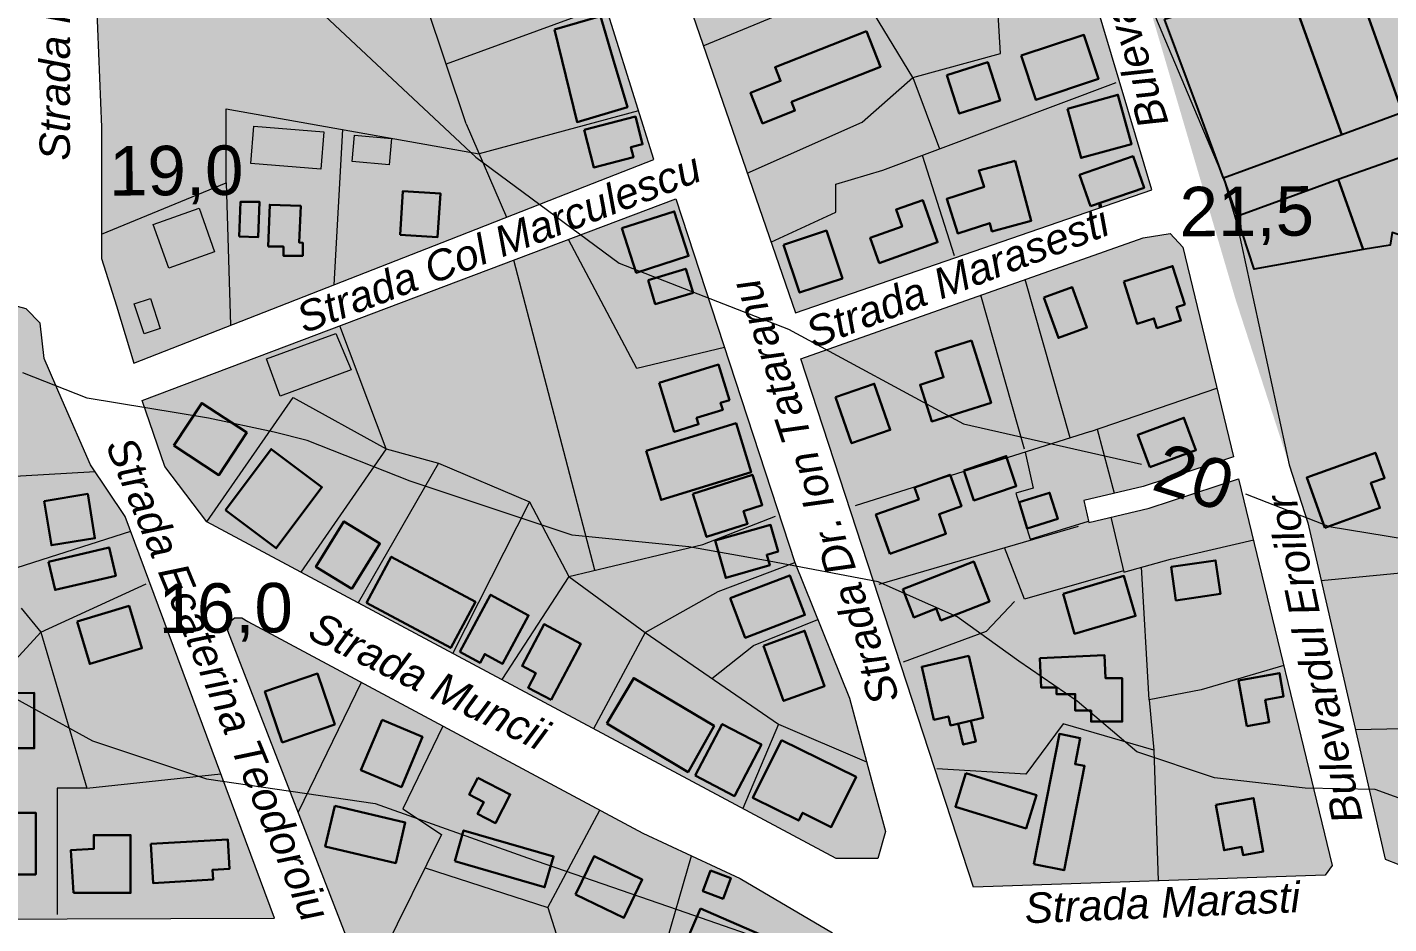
# Model space of a CAD drawing. Header units: metres. Extents: x 783184 to 1587399, y 282652 to 580595.
# Drawn here: x 788470.4 to 788773.3, y 290646.3 to 290845.7 of the extents above; entities that cross this region are included whole.
import ezdxf

# ---------------------------------------------------------------- set-up
doc = ezdxf.new("R2010")
doc.units = ezdxf.units.M
doc.header["$LTSCALE"] = 0.5
for name, color, linetype in [('cladiri', 18, 'CONTINUOUS'), ('curbe  de nivelI', 7, 'CONTINUOUS'), ('denumire strazi', 3, 'CONTINUOUS'), ('institutii publice servicii', 20, 'CONTINUOUS'), ('locuinte si functiuni complementare', 51, 'CONTINUOUS'), ('STATII SI ELEMENTE NOI', 1, 'CONTINUOUS'), ('strazi', 7, 'CONTINUOUS')]:
    doc.layers.add(name, color=color, linetype=linetype)
doc.layers.add('cote de nivel', color=1, linetype='CONTINUOUS', lineweight=211)
doc.layers.add('Limite proprietati', color=7, linetype='CONTINUOUS', lineweight=5)
doc.styles.add('arial', font='arial.ttf')
doc.styles.add('ARIAL_ITALIC', font='ariali.ttf')

msp = doc.modelspace()

# ---------------------------------------------------------------- hatches: boundary and pattern name
at = {"layer": 'cladiri', "lineweight": 30}
h = msp.add_hatch(color=0, dxfattribs=at)
h.paths.add_polyline_path([(788620.84388, 290890.90919), (788617.73287, 290900.87305), (788607.95918, 290897.82142), (788611.07018, 290887.85756)])
h.paths.add_polyline_path([(788642.20955, 290898.71121), (788638.36655, 290909.31495), (788641.54165, 290910.46567), (788640.66184, 290912.89328), (788633.16955, 290910.17792), (788634.04936, 290907.75032), (788626.36605, 290904.96574), (788630.20905, 290894.362)])
h.paths.add_polyline_path([(788672.6439, 290900.44906), (788677.26888, 290902.39045), (788675.64221, 290906.26568), (788683.74112, 290909.66528), (788681.32418, 290915.42319), (788677.65842, 290913.88445), (788676.10591, 290917.583), (788667.04778, 290913.78075)])
h.paths.add_polyline_path([(788619.36355, 290862.78775), (788628.27494, 290865.78985), (788625.24418, 290874.78628), (788616.3328, 290871.78418)])
h.paths.add_polyline_path([(788634.85111, 290852.54694), (788631.6687, 290861.32859), (788621.09936, 290857.49833), (788624.28177, 290848.71669)])
h.paths.add_polyline_path([(788656.74019, 290858.95202), (788661.23945, 290846.56709), (788680.00181, 290853.38317), (788675.50256, 290865.7681)])
h.paths.add_polyline_path([(788653.74954, 290879.22555), (788659.29299, 290864.20888), (788671.11555, 290868.57322), (788665.5721, 290883.58989)])
h.paths.add_polyline_path([(788688.23544, 290896.9546), (788676.70743, 290893.03423), (788683.10592, 290874.21917), (788694.63393, 290878.13953)])
h.paths.add_polyline_path([(788687.92915, 290856.92535), (788699.33582, 290860.8659), (788695.464, 290872.07362), (788684.05734, 290868.13307)])
h.paths.add_polyline_path([(788660.24528, 290836.92387), (788657.12242, 290844.82841), (788636.80103, 290836.8), (788637.99723, 290833.77221), (788631.32801, 290831.13738), (788634.02084, 290824.32133), (788641.21402, 290827.16316), (788640.44785, 290829.10246)])
h.paths.add_polyline_path([(788677.77401, 290826.492), (788686.85242, 290829.4157), (788684.11082, 290837.9287), (788675.0324, 290835.00501)])
h.paths.add_polyline_path([(788708.72701, 290834.18792), (788705.48611, 290843.98625), (788691.55419, 290839.37813), (788694.79509, 290829.5798)])
h.paths.add_polyline_path([(788713.05943, 290830.68288), (788701.83977, 290827.57654), (788704.87275, 290816.62184), (788716.09241, 290819.72818)])
h.paths.add_polyline_path([(788704.54288, 290812.87388), (788706.97533, 290805.8781), (788718.87387, 290810.01525), (788716.44142, 290817.01104)])
h.paths.add_polyline_path([(788683.27551, 290810.18207), (788674.97219, 290807.53099), (788677.42037, 290799.86316), (788684.54017, 290802.13637), (788685.0374, 290800.2913), (788693.78857, 290802.64968), (788690.19196, 290815.99556), (788682.1144, 290813.81872)])
h.paths.add_polyline_path([(788665.04696, 290801.35086), (788657.97562, 290798.84698), (788659.95252, 290793.26391), (788672.96232, 290797.87053), (788669.64641, 290807.23516), (788663.70796, 290805.13242)])
h.paths.add_polyline_path([(788642.23329, 290786.67075), (788651.76646, 290789.85156), (788648.22582, 290800.46319), (788638.69265, 290797.28239)])
h = msp.add_hatch(color=0, dxfattribs=at)
h.paths.add_polyline_path([(788507.7139, 290862.56915), (788499.82677, 290859.76776), (788502.28225, 290852.85452), (788510.16938, 290855.65591)])
h.paths.add_polyline_path([(788522.11433, 290806.8489), (788517.81673, 290806.8489), (788517.54812, 290799.15648), (788521.75732, 290799.0095)])
h.paths.add_polyline_path([(788531.2503, 290805.95724), (788524.35265, 290806.22278), (788523.99453, 290796.92032), (788527.39681, 290796.92032), (788527.39681, 290794.86305), (788531.69625, 290794.86305), (788531.69625, 290797.77335), (788530.93637, 290797.8026)])
h.paths.add_polyline_path([(788562.31578, 290808.73717), (788553.99603, 290809.25764), (788553.38769, 290799.53326), (788561.70743, 290799.01278)])
h.paths.add_polyline_path([(788605.73201, 290825.84299), (788594.29244, 290822.88828), (788596.45562, 290814.51323), (788605.27771, 290816.79188), (788604.70543, 290819.00754), (788607.3229, 290819.6836)])
h.paths.add_polyline_path([(788600.71642, 290838.80658), (788597.97051, 290848.16663), (788587.72208, 290845.1601), (788592.74937, 290824.61708), (788603.91793, 290827.89354)])
h.paths.add_polyline_path([(788591.70759, 290860.27404), (788580.15777, 290856.6987), (788582.38855, 290849.49237), (788583.91607, 290849.96523), (788584.93253, 290846.68165), (788594.95483, 290849.78414)])
h.paths.add_polyline_path([(788591.04176, 290871.36904), (788581.29893, 290868.63072), (788583.99886, 290860.01428), (788593.65193, 290863.03903)])
at = {"layer": 'cladiri', "linetype": 'ByBlock', "lineweight": 5}
h = msp.add_hatch(color=256, dxfattribs=at)
h.paths.add_polyline_path([(788536.39677, 290822.43236), (788520.8021, 290823.67669), (788520.14137, 290815.39601), (788535.73604, 290814.15168)])
h.paths.add_polyline_path([(788551.45786, 290820.95101), (788543.21577, 290821.72132), (788542.66815, 290815.86202), (788550.91024, 290815.09171)])
h = msp.add_hatch(color=256, dxfattribs=at)
h.paths.add_polyline_path([(788508.63609, 290805.45017), (788498.4581, 290801.86045), (788501.88469, 290792.145), (788512.06268, 290795.73472)])
h.paths.add_polyline_path([(788497.81155, 290785.36635), (788494.22358, 290784.19079), (788496.41711, 290777.49584), (788500.00508, 290778.6714)])
at = {"layer": 'cladiri', "lineweight": 30}
h = msp.add_hatch(color=0, dxfattribs=at)
h.paths.add_polyline_path([(788605.89568, 290791.11391), (788617.53816, 290794.83039), (788614.37319, 290804.74515), (788602.73071, 290801.02867)])
h.paths.add_polyline_path([(788610.13206, 290784.11636), (788618.53672, 290786.66284), (788616.92535, 290791.98119), (788608.52069, 290789.43472)])
h.paths.add_polyline_path([(788614.33926, 290755.72708), (788619.75722, 290757.40471), (788619.32105, 290758.81334), (788625.16353, 290760.62241), (788624.68118, 290762.18018), (788626.63588, 290762.78544), (788624.18764, 290770.69215), (788610.9725, 290766.60018)])
h.paths.add_polyline_path([(788631.45337, 290746.74421), (788628.11664, 290757.61084), (788608.09014, 290751.46146), (788611.42686, 290740.59483)])
h.paths.add_polyline_path([(788618.49942, 290741.91325), (788621.56116, 290732.34387), (788630.68207, 290735.26212), (788629.77431, 290738.09929), (788633.91771, 290739.42498), (788631.76373, 290746.15718)])
h.paths.add_polyline_path([(788623.44547, 290731.51853), (788625.80719, 290723.24452), (788635.6078, 290726.04199), (788634.9388, 290728.38578), (788637.46336, 290729.10638), (788635.77065, 290735.0366)])
h.paths.add_polyline_path([(788626.78761, 290718.72731), (788630.15281, 290709.91392), (788643.43601, 290714.98581), (788640.07081, 290723.79921)])
h.paths.add_polyline_path([(788638.66999, 290695.86224), (788647.81692, 290699.17956), (788643.35735, 290711.47602), (788634.21042, 290708.15869)])
h.paths.add_polyline_path([(788638.22421, 290687.18293), (788631.86364, 290674.31108), (788642.06668, 290669.26929), (788642.91793, 290670.99197), (788649.3044, 290667.83612), (788654.81372, 290678.9853)])
h.paths.add_polyline_path([(788627.7263, 290674.70252), (788633.75057, 290686.173), (788625.05238, 290690.74128), (788619.0281, 290679.2708)])
h.paths.add_polyline_path([(788617.44971, 290680.03943), (788623.22362, 290690.31358), (788605.34466, 290700.95128), (788599.32035, 290690.82611)])
h.paths.add_polyline_path([(788583.54328, 290702.05083), (788581.8383, 290698.8204), (788586.96823, 290696.11291), (788593.5633, 290708.60869), (788585.40394, 290712.91507), (788580.51383, 290703.64973)])
h.paths.add_polyline_path([(788566.62775, 290706.78498), (788571.14385, 290704.34496), (788572.19791, 290706.29586), (788576.14988, 290704.16062), (788581.95746, 290714.90952), (788573.48939, 290719.48478)])
h.paths.add_polyline_path([(788564.63548, 290707.66771), (788570.11892, 290717.94024), (788551.40013, 290727.93227), (788545.91669, 290717.65974)])
h.paths.add_polyline_path([(788534.61604, 290725.7251), (788542.61338, 290720.77651), (788548.85296, 290730.86022), (788540.85562, 290735.8088)])
h.paths.add_polyline_path([(788535.9802, 290743.41322), (788524.69807, 290751.883), (788514.51285, 290738.31584), (788525.79497, 290729.84605)])
h.paths.add_polyline_path([(788513.05623, 290746.0871), (788519.25396, 290755.5568), (788509.22104, 290762.12315), (788503.02331, 290752.65345)])
h = msp.add_hatch(color=0, dxfattribs=at)
h.paths.add_polyline_path([(788725.23326, 290792.5821), (788714.36989, 290789.15488), (788717.33229, 290779.76484), (788721.07199, 290780.94466), (788721.75221, 290778.78855), (788727.07074, 290780.46647), (788726.12189, 290783.47408), (788727.92703, 290784.04357)])
h.paths.add_polyline_path([(788702.92155, 290787.86468), (788696.59359, 290785.56974), (788699.83881, 290776.62151), (788706.16678, 290778.91645)])
h.paths.add_polyline_path([(788680.49642, 290776.00188), (788672.51296, 290773.49037), (788674.28917, 290767.84425), (788669.0628, 290766.20009), (788671.63523, 290758.02298), (788684.84506, 290762.17865)])
h.paths.add_polyline_path([(788658.86242, 290766.41977), (788650.24209, 290763.43292), (788653.80008, 290753.16423), (788662.42041, 290756.15108)])
h.paths.add_polyline_path([(788673.2631, 290737.37805), (788678.24043, 290739.15146), (788675.74335, 290746.15987), (788667.82868, 290743.33989), (788668.76707, 290740.70619), (788659.22445, 290737.30617), (788662.32065, 290728.61626), (788674.8006, 290733.06285)])
h.paths.add_polyline_path([(788688.20613, 290750.32373), (788678.76098, 290747.14183), (788681.00941, 290740.4676), (788690.45456, 290743.64951)])
h.paths.add_polyline_path([(788697.8745, 290742.18223), (788691.06522, 290740.09752), (788692.85302, 290734.25804), (788699.6623, 290736.34275)])
h.paths.add_polyline_path([(788727.76485, 290758.85158), (788717.48591, 290755.05207), (788720.1572, 290747.82534), (788730.43614, 290751.62485)])
h.paths.add_polyline_path([(788680.99738, 290726.87602), (788665.22719, 290720.72174), (788667.67034, 290714.46122), (788672.6537, 290716.40596), (788673.68411, 290713.76554), (788684.47095, 290717.97508)])
h.paths.add_polyline_path([(788714.40733, 290723.66486), (788700.85481, 290719.72612), (788703.44091, 290710.82781), (788716.99343, 290714.76655)])
h.paths.add_polyline_path([(788734.77946, 290727.12479), (788724.88602, 290725.67393), (788725.97832, 290718.2255), (788735.87176, 290719.67635)])
h.paths.add_polyline_path([(788679.89201, 290705.91147), (788669.40714, 290703.47511), (788672.14405, 290691.69677), (788675.35233, 290692.44227), (788675.81875, 290690.43503), (788683.09535, 290692.12588)])
h.paths.add_polyline_path([(788680.3546, 290691.48902), (788677.55585, 290690.83867), (788678.67037, 290686.17407), (788681.43607, 290686.83489)])
h.paths.add_polyline_path([(788714.01301, 290700.92277), (788710.32707, 290700.92277), (788710.08004, 290706.06602), (788695.66382, 290705.3736), (788695.97547, 290698.88507), (788699.36597, 290698.88507), (788699.36597, 290697.39468), (788703.57022, 290697.39468), (788703.57022, 290693.73647), (788707.09635, 290693.73647), (788707.09635, 290691.29766), (788714.01301, 290691.29766)])
h.paths.add_polyline_path([(788694.93657, 290674.9323), (788679.20234, 290679.77718), (788676.91697, 290672.35519), (788692.6512, 290667.51031)])
h.paths.add_polyline_path([(788705.63343, 290681.40723), (788703.54045, 290681.8184), (788704.68075, 290687.62286), (788700.03597, 290688.53534), (788694.33991, 290659.54059), (788701.07766, 290658.21695)])
h.paths.add_polyline_path([(788743.22653, 290674.27307), (788734.83984, 290672.74672), (788736.67115, 290662.68446), (788740.58979, 290663.39765), (788740.91901, 290661.58871), (788745.38706, 290662.40188)])
h.paths.add_polyline_path([(788748.98887, 290702.05182), (788739.88802, 290700.40703), (788741.72812, 290690.22554), (788746.73019, 290691.12956), (788745.82668, 290696.1288), (788749.92545, 290696.86956)])
at = {"layer": 'cladiri', "linetype": 'ByBlock', "lineweight": 5}
msp.add_hatch(color=256, dxfattribs=at).paths.add_polyline_path([(788542.46725, 290769.54442), (788539.067, 290777.58171), (788523.63512, 290771.96213), (788526.66881, 290763.63135)])
at = {"layer": 'cladiri', "lineweight": 30}
h = msp.add_hatch(color=0, dxfattribs=at)
h.paths.add_polyline_path([(788450.95299, 290768.62552), (788450.0207, 290772.98041), (788443.00703, 290771.47894), (788443.93932, 290767.12404)])
h.paths.add_polyline_path([(788453.72793, 290749.32729), (788453.72793, 290759.53732), (788433.00026, 290758.52224), (788433.28808, 290748.7267)])
h.paths.add_polyline_path([(788449.78721, 290724.30798), (788456.23827, 290724.30798), (788456.87164, 290731.58467), (788459.22542, 290731.37979), (788460.0582, 290740.94753), (788450.8976, 290740.94753)])
h.paths.add_polyline_path([(788475.78741, 290730.48498), (788485.46676, 290732.07024), (788483.85353, 290741.92041), (788474.17418, 290740.33515)])
h.paths.add_polyline_path([(788490.10524, 290723.71651), (788488.62834, 290729.99939), (788475.14071, 290726.8289), (788476.61761, 290720.54602)])
h.paths.add_polyline_path([(788481.48785, 290713.51285), (788484.32035, 290704.10502), (788495.90383, 290707.59256), (788493.07134, 290717.00039)])
h.paths.add_polyline_path([(788445.70378, 290720.27049), (788433.09476, 290721.7821), (788431.53276, 290708.75277), (788444.14178, 290707.24115)])
h.paths.add_polyline_path([(788471.97034, 290697.65016), (788463.42324, 290697.52966), (788463.56335, 290687.591), (788466.50579, 290687.591), (788466.50579, 290685.3513), (788471.97034, 290685.3513)])
h.paths.add_polyline_path([(788511.76221, 290656.14746), (788511.63514, 290658.3462), (788515.40932, 290658.56433), (788515.03394, 290665.05935), (788497.91862, 290664.07017), (788498.42108, 290655.37641)])
h.paths.add_polyline_path([(788493.39228, 290666.04853), (788485.18695, 290666.04853), (788485.18695, 290662.96128), (788480.09609, 290662.65704), (788480.66191, 290653.18914), (788493.39228, 290653.18914)])
h.paths.add_polyline_path([(788472.29432, 290657.31031), (788472.29432, 290671.01756), (788459.70537, 290671.01756), (788459.28101, 290657.31031)])
h.paths.add_polyline_path([(788454.7205, 290672.14975), (788442.83883, 290672.14975), (788442.83883, 290665.22549), (788444.67764, 290665.22549), (788444.67764, 290653.4966), (788454.7205, 290653.4966)])
h.paths.add_polyline_path([(788439.16116, 290668.05172), (788432.79594, 290668.05172), (788432.79594, 290665.08417), (788430.53277, 290665.08417), (788430.53277, 290655.47496), (788439.16116, 290655.47496)])
h.paths.add_polyline_path([(788415.53922, 290667.62777), (788402.38449, 290669.0409), (788401.21282, 290658.13381), (788414.36755, 290656.72068)])
at = {"layer": 'cladiri', "linetype": 'ByBlock', "lineweight": 30}
msp.add_hatch(color=0, dxfattribs=at).paths.add_polyline_path([(788769.36193, 290744.34686), (788772.38148, 290745.43493), (788770.35171, 290751.06782), (788755.06003, 290745.55757), (788759.08424, 290734.38987), (788771.35636, 290738.81204)])
at = {"layer": 'cladiri', "lineweight": 30}
h = msp.add_hatch(color=0, dxfattribs=at)
h.paths.add_polyline_path([(788538.83316, 290690.63242), (788534.97656, 290701.95022), (788523.29169, 290697.96854), (788527.1483, 290686.65074)])
h.paths.add_polyline_path([(788558.34307, 290687.90433), (788549.34271, 290691.68233), (788544.64248, 290680.48494), (788553.64284, 290676.70694)])
h.paths.add_polyline_path([(788538.85759, 290672.53838), (788536.71309, 290663.53656), (788552.38055, 290659.8041), (788554.52505, 290668.80593)])
h.paths.add_polyline_path([(788585.51555, 290654.42919), (788587.50319, 290661.3098), (788567.49706, 290667.08911), (788565.50941, 290660.2085)])
h.paths.add_polyline_path([(788571.97333, 290673.38022), (788570.61371, 290670.74849), (788574.5692, 290668.70499), (788577.8571, 290675.06919), (788570.68872, 290678.77255), (788568.76043, 290675.04008)])
h.paths.add_polyline_path([(788603.14176, 290647.66914), (788607.23822, 290656.15604), (788596.51206, 290661.33334), (788592.41561, 290652.84644)])
h.paths.add_polyline_path([(788628.69454, 290635.76898), (788630.15371, 290639.11505), (788634.47195, 290637.23193), (788636.768, 290642.49706), (788620.20971, 290649.71789), (788616.45449, 290641.10669)])
h.paths.add_polyline_path([(788622.44075, 290658.13594), (788620.73235, 290653.54088), (788625.22853, 290651.86924), (788626.93693, 290656.46431)])
h.paths.add_polyline_path([(788560.82302, 290638.54303), (788550.83416, 290638.54303), (788550.83416, 290631.41922), (788567.49632, 290631.72466), (788567.49632, 290643.84622), (788560.82302, 290643.84622)])
h.paths.add_polyline_path([(788556.88365, 290623.49854), (788558.99887, 290613.78398), (788575.04689, 290617.27824), (788573.3056, 290625.2754), (788569.08757, 290624.35698), (788568.71363, 290626.07437)])
h.paths.add_polyline_path([(788572.31466, 290590.06588), (788572.94816, 290587.93527), (788583.46509, 290591.06229), (788580.75036, 290600.19261), (788566.4586, 290595.94323), (788568.53984, 290588.94351)])
h.paths.add_polyline_path([(788574.66549, 290570.78078), (788576.64717, 290571.2477), (788577.16935, 290569.0315), (788582.09969, 290570.19319), (788581.61795, 290572.23777), (788587.36061, 290573.59087), (788585.21009, 290582.71789), (788572.55541, 290579.73618)])
h.paths.add_polyline_path([(788606.83765, 290589.52292), (788596.33185, 290587.85317), (788597.64415, 290579.5964), (788599.65831, 290579.91653), (788599.97136, 290577.94685), (788608.463, 290579.29648)])
h.paths.add_polyline_path([(788680.26589, 290589.25703), (788677.53742, 290599.11937), (788666.78783, 290596.14544), (788669.5163, 290586.2831)])
h.paths.add_polyline_path([(788642.92636, 290571.19844), (788647.40475, 290546.22509), (788656.17537, 290547.7979), (788653.60856, 290562.1115), (788683.82197, 290567.52957), (788686.38878, 290553.21597), (788694.39658, 290554.65198), (788689.9182, 290579.62533)])
h.paths.add_polyline_path([(788615.09455, 290566.39864), (788618.17481, 290550.47695), (788627.40663, 290552.26297), (788624.32637, 290568.18466)])
h.paths.add_polyline_path([(788607.58781, 290559.5495), (788597.6627, 290557.06583), (788600.20728, 290546.89734), (788610.13239, 290549.38102)])
h.paths.add_polyline_path([(788593.37507, 290558.38197), (788580.11847, 290553.85474), (788584.00232, 290542.4821), (788587.96869, 290543.83665), (788588.38938, 290542.6048), (788597.6796, 290545.77748)])
h.paths.add_polyline_path([(788608.03451, 290534.24187), (788609.56382, 290528.57989), (788606.82404, 290527.83987), (788609.07933, 290519.4901), (788615.57989, 290520.68293), (788620.48846, 290523.06857), (788622.99606, 290527.33013), (788621.42246, 290536.55583), (788618.74996, 290536.09999), (788617.0392, 290546.12982), (788600.72147, 290543.34656), (788603.29091, 290532.96062)])
h.paths.add_polyline_path([(788683.15088, 290537.49073), (788683.39714, 290534.47109), (788690.79583, 290535.07448), (788690.64165, 290536.96495), (788695.22446, 290537.3387), (788694.65085, 290544.37211), (788672.12061, 290542.53468), (788672.60213, 290536.63043)])
h.paths.add_polyline_path([(788652.47553, 290517.90112), (788654.09833, 290504.63542), (788661.43893, 290505.53341), (788660.62105, 290512.21927), (788678.14895, 290514.36347), (788677.34403, 290520.94331)])
h.paths.add_polyline_path([(788639.25301, 290514.75305), (788641.83356, 290505.4356), (788652.08546, 290508.27496), (788649.50491, 290517.59241)])
h.paths.add_polyline_path([(788680.50555, 290517.90541), (788681.34686, 290509.53368), (788695.89605, 290510.99579), (788695.61673, 290513.77527), (788698.22175, 290514.03707), (788697.65976, 290519.62932)])
h.paths.add_polyline_path([(788660.83305, 290500.3636), (788662.16666, 290487.27297), (788676.80727, 290488.76449), (788677.0622, 290486.26212), (788683.67941, 290486.93625), (788683.42118, 290489.47102), (788698.61403, 290491.01879), (788698.22328, 290494.85441), (788700.60474, 290495.09702), (788699.66519, 290504.31962)])
h.paths.add_polyline_path([(788615.36458, 290474.93134), (788626.47508, 290476.93937), (788624.53764, 290487.65933), (788613.42713, 290485.6513)])
h.paths.add_polyline_path([(788619.4665, 290463.06362), (788632.88439, 290463.06362), (788632.88439, 290470.89423), (788619.4665, 290469.96518)])
h.paths.add_polyline_path([(788704.74864, 290457.82719), (788703.3244, 290466.18197), (788662.81528, 290459.27638), (788664.39006, 290450.03851)])
h.paths.add_polyline_path([(788686.14633, 290452.77125), (788687.61268, 290440.48843), (788706.10322, 290442.69588), (788704.63687, 290454.97869)])
h.paths.add_polyline_path([(788631.94634, 290433.79242), (788631.48824, 290424.85082), (788649.83871, 290423.91068), (788650.29681, 290432.85229)])
h.paths.add_polyline_path([(788628.66098, 290446.20052), (788628.19162, 290440.53145), (788637.40418, 290439.76872), (788637.20385, 290437.34911), (788640.9855, 290437.03602), (788640.78944, 290434.66793), (788646.90292, 290434.16177), (788647.76866, 290444.61854)])
h.paths.add_polyline_path([(788644.36591, 290414.95135), (788646.26591, 290408.68744), (788652.62184, 290410.61536), (788653.62324, 290407.31396), (788658.0811, 290408.66614), (788655.1797, 290418.23144)])
h.paths.add_polyline_path([(788672.08687, 290414.12505), (788669.21764, 290403.37582), (788675.29615, 290401.75332), (788676.33663, 290405.65133), (788681.17263, 290404.36049), (788683.30037, 290412.33181), (788679.57291, 290413.32676), (788680.53681, 290416.93789), (788673.34975, 290418.85629)])
h.paths.add_polyline_path([(788663.06773, 290388.15328), (788671.331, 290383.65521), (788675.37429, 290391.08302), (788667.11102, 290395.58109)])
h.paths.add_polyline_path([(788686.25996, 290377.14029), (788693.13477, 290389.25085), (788684.19781, 290394.3241), (788681.51459, 290389.59737), (788685.84193, 290387.14087), (788681.65034, 290379.75703)])
h.paths.add_polyline_path([(788694.94449, 290375.43534), (788707.22408, 290369.52057), (788712.36904, 290380.20197), (788700.08945, 290386.11674)])
h.paths.add_polyline_path([(788692.67243, 290411.55091), (788685.66229, 290395.40902), (788694.04322, 290391.76933), (788695.80399, 290395.82377), (788693.42818, 290396.85554), (788698.63935, 290408.95959)])
at = {"layer": 'institutii publice servicii', "linetype": 'ByBlock', "lineweight": 5}
h = msp.add_hatch(color=256, dxfattribs=at)
h.dxf.hatch_style = 1
h.paths.add_polyline_path([(788787.97617, 290669.79656), (788792.60562, 290668.11836), (788808.757, 290664.37089), (788820.04863, 290664.7129), (788814.90087, 290690.48131), (788765.91657, 290689.4131), (788768.943, 290676.22303), (788770.31843, 290676.19758), (788776.68709, 290673.8889), (788776.68709, 290675.69878), (788779.86214, 290675.69878), (788779.86214, 290685.74354), (788787.97617, 290685.74354)])
h.paths.add_polyline_path([(788798.75629, 290686.34255), (788807.3383, 290686.34255), (788807.3383, 290669.97433), (788798.75629, 290669.97433)], flags=16)
h.paths.add_polyline_path([(788821.37753, 290658.06075), (788820.04863, 290664.7129), (788808.757, 290664.37089), (788792.60562, 290668.11836), (788787.97617, 290669.79656), (788787.97617, 290669.70717), (788783.0372, 290669.70717), (788783.0372, 290667.94493), (788776.68709, 290667.94493), (788776.68709, 290673.8889), (788770.31843, 290676.19758), (788768.943, 290676.22303), (788772.5061, 290660.69403), (788775.57874, 290659.461)])
h.paths.add_polyline_path([(788805.28376, 290647.32436), (788870.46397, 290649.98887), (788870.03631, 290660.45046), (788804.8561, 290657.78595)], flags=9)
h = msp.add_hatch(color=256, dxfattribs=at)
h.dxf.hatch_style = 1
h.paths.add_polyline_path([(788821.37753, 290658.06075), (788820.04863, 290664.7129), (788808.757, 290664.37089), (788792.60562, 290668.11836), (788787.97617, 290669.79656), (788787.97617, 290669.70717), (788783.0372, 290669.70717), (788783.0372, 290667.94493), (788776.68709, 290667.94493), (788776.68709, 290673.8889), (788770.31843, 290676.19758), (788768.943, 290676.22303), (788772.5061, 290660.69403), (788775.57874, 290659.461)])
h.paths.add_polyline_path([(788805.28376, 290647.32436), (788870.46397, 290649.98887), (788870.03631, 290660.45046), (788804.8561, 290657.78595)], flags=9)
at = {"layer": 'locuinte si functiuni complementare', "linetype": 'ByBlock', "lineweight": 5}
h = msp.add_hatch(color=256, dxfattribs=at)
h.paths.add_polyline_path([(788655.34781, 290991.431), (788649.41155, 291006.28531), (788624.94765, 291031.61861), (788614.44569, 291038.99119), (788603.9438, 291038.99119), (788573.85716, 291026.23094), (788564.77442, 291019.9926), (788564.77442, 291011.48575), (788598.58395, 290910.80052), (788676.94173, 290933.16677)])
h.paths.add_polyline_path([(788680.5361, 290925.20514), (788600.07991, 290901.76441), (788641.29846, 290782.15477), (788720.59518, 290809.5431), (788704.3475, 290863.95117)])
h = msp.add_hatch(color=256, dxfattribs=at)
h.paths.add_polyline_path([(788766.80359, 290939.88396), (788757.15651, 290944.94253), (788735.02787, 290960.57269), (788675.3798, 291010.87826), (788682.45714, 290978.60872), (788702.12475, 290911.45132), (788714.76234, 290917.00677), (788736.57307, 290926.5947)])
h.paths.add_polyline_path([(788822.04738, 290908.11693), (788799.02255, 290921.60381), (788752.53477, 290902.5908), (788709.84845, 290885.13256), (788719.22044, 290853.26127), (788779.36452, 290885.34667)])
h.paths.add_polyline_path([(788853.24026, 290888.33883), (788827.44401, 290894.68135), (788809.98791, 290901.6835), (788788.22474, 290890.07338), (788849.99606, 290743.31146), (788840.77918, 290739.43212), (788779.36452, 290885.34667), (788719.22044, 290853.26127), (788739.22222, 290785.24129), (788751.15453, 290748.41742), (788755.34633, 290735.48125), (788758.28399, 290722.67806), (788874.57646, 290733.85417), (788838.56439, 290842.02299), (788838.64098, 290850.63823), (788843.84817, 290857.41346), (788852.49202, 290859.2766), (788852.54298, 290861.25627), (788852.49202, 290861.26167)])
h.paths.add_polyline_path([(788788.22474, 290890.07338), (788779.36452, 290885.34667), (788840.77918, 290739.43212), (788849.99606, 290743.31146)], flags=17)
h.paths.add_polyline_path([(788882.16653, 290710.84627), (788878.85238, 290721.01068), (788874.57646, 290733.85417), (788758.28399, 290722.67806), (788772.5061, 290660.69403), (788775.57874, 290659.461), (788821.37753, 290658.06075), (788903.61954, 290655.5463), (788882.32715, 290699.77755), (788893.63382, 290702.10838), (788886.42138, 290704.81169)])
for points in [[(788585.15123, 290895.082), (788485.62591, 290856.48926), (788486.89645, 290823.48741), (788486.89645, 290813.33302), (788486.89645, 290794.29348), (788490.28448, 290783.71598), (788494.09609, 290771.02296), (788564.39884, 290798.5245), (788594.49661, 290810.29836), (788609.79248, 290816.28191)], [(788641.16284, 290726.64231), (788614.73292, 290807.53178), (788496.00809, 290762.68632), (788501.04237, 290748.01722), (788510.35981, 290735.71548), (788531.248, 290724.5467), (788650.39235, 290660.84103), (788659.62186, 290660.84103), (788661.36983, 290666.80555), (788658.78282, 290676.34833), (788653.32903, 290696.46591)], [(788680.90292, 290654.48576), (788759.15868, 290657.13595), (788760.75037, 290659.25608), (788739.90796, 290745.29459), (788720.03527, 290738.76141), (788706.61463, 290735.58168), (788705.4619, 290740.44699), (788718.67568, 290743.57771), (788738.76833, 290750.1832), (788727.4822, 290796.78769), (788724.71334, 290799.81732), (788718.67179, 290798.85754), (788642.50209, 290771.93129)], [(788697.04103, 290550.17249), (788690.79245, 290580.03003), (788688.77592, 290587.08102), (788685.17106, 290599.68582), (788677.70386, 290615.89194), (788670.23666, 290625.6671), (788659.36885, 290636.59277), (788649.58425, 290644.30996), (788628.98508, 290656.40025), (788607.35598, 290666.43263), (788519.46758, 290713.51806), (788518.18137, 290714.37778), (788516.53233, 290714.37778), (788515.43301, 290713.41679), (788515.02524, 290711.46209), (788545.25035, 290633.65014), (788599.0042, 290499.87935), (788638.73939, 290400.99512), (788700.64183, 290366.2697), (788706.47359, 290365.50979), (788710.0233, 290366.77633), (788713.31953, 290370.57595), (788715.09436, 290375.51542), (788716.4889, 290382.35474), (788715.34457, 290393.77979), (788711.73977, 290415.13071), (788707.34441, 290443.88719), (788703.75003, 290479.07805), (788699.88769, 290516.8924)]]:
    msp.add_hatch(color=256, dxfattribs=at).paths.add_polyline_path(points)
at = {"layer": 'locuinte si functiuni complementare', "lineweight": 30}
h = msp.add_hatch(color=51, dxfattribs=at)
h.paths.add_polyline_path([(788535.96029, 290623.84759), (788535.08507, 290623.75215), (788533.33748, 290623.05377), (788482.1035, 290498.02636), (788480.71988, 290487.07517), (788617.03243, 290412.69695), (788619.60999, 290413.98448)])
h.paths.add_polyline_path([(788528.96417, 290629.16601), (788529.17694, 290634.26636), (788526.19882, 290635.96646), (788383.01421, 290636.03367), (788353.3326, 290557.5026), (788354.3019, 290554.25657), (788356.55586, 290552.07076), (788466.90709, 290494.30569), (788471.81998, 290496.57098)])
h.paths.add_polyline_path([(788492.21735, 290736.85724), (788484.5093, 290748.40817), (788478.20271, 290762.75932), (788474.13919, 290772.00616), (788473.29756, 290779.91068), (788470.14423, 290783.06093), (788466.00605, 290784.15835), (788437.56082, 290775.2098), (788386.97969, 290647.11949), (788525.41875, 290647.52784)])
h.paths.add_polyline_path([(788420.81814, 290762.45151), (788415.22014, 290765.24782), (788327.05155, 290724.35201), (788296.27461, 290710.46592), (788280.56258, 290697.9575), (788270.25158, 290683.97748), (788264.85055, 290673.18591), (788250.46833, 290646.71684), (788374.81782, 290647.08362)])
h.paths.add_polyline_path([(788370.51354, 290636.28858), (788246.17966, 290638.82396), (788243.46391, 290633.82588), (788238.64973, 290624.96585), (788236.93935, 290621.40819), (788236.71329, 290618.82749), (788339.05302, 290563.81915), (788342.14602, 290565.14341)])

# ---------------------------------------------------------------- linework, layer by layer
at = {"layer": 'cladiri', "color": 0, "lineweight": 30}
for points in [[(788587.72208, 290845.1601), (788597.97051, 290848.16663), (788600.71642, 290838.80658), (788603.91793, 290827.89354), (788592.74937, 290824.61708), (788587.72208, 290845.1601)], [(788657.12242, 290844.82841), (788636.80103, 290836.8), (788637.99723, 290833.77221), (788631.32801, 290831.13738), (788634.02084, 290824.32133), (788641.21402, 290827.16316), (788640.44785, 290829.10246), (788660.24528, 290836.92387), (788657.12242, 290844.82841)], [(788691.55419, 290839.37813), (788705.48611, 290843.98625), (788708.72701, 290834.18792), (788694.79509, 290829.5798), (788691.55419, 290839.37813)], [(788675.0324, 290835.00501), (788677.77401, 290826.492), (788686.85242, 290829.4157), (788684.11082, 290837.9287), (788675.0324, 290835.00501)], [(788701.83977, 290827.57654), (788704.87275, 290816.62184), (788716.09241, 290819.72818), (788713.05943, 290830.68288), (788701.83977, 290827.57654)], [(788594.29244, 290822.88828), (788605.73201, 290825.84299), (788607.3229, 290819.6836), (788604.70543, 290819.00754), (788605.27771, 290816.79188), (788596.45562, 290814.51323), (788594.29244, 290822.88828)], [(788690.19196, 290815.99556), (788693.78857, 290802.64968), (788685.0374, 290800.2913), (788684.54017, 290802.13637), (788677.42037, 290799.86316), (788674.97219, 290807.53099), (788683.27551, 290810.18207), (788682.1144, 290813.81872), (788690.19196, 290815.99556)], [(788706.97533, 290805.8781), (788718.87387, 290810.01525), (788716.44142, 290817.01104), (788704.54288, 290812.87388), (788706.97533, 290805.8781)], [(788553.38769, 290799.53326), (788553.99603, 290809.25764), (788562.31578, 290808.73717), (788561.70743, 290799.01278), (788553.38769, 290799.53326)], [(788517.54812, 290799.15648), (788517.81673, 290806.8489), (788522.11433, 290806.8489), (788521.75732, 290799.0095), (788517.54812, 290799.15648)], [(788523.99453, 290796.92032), (788524.35265, 290806.22278), (788531.2503, 290805.95724), (788530.93637, 290797.8026), (788531.69625, 290797.77335), (788531.69625, 290794.86305), (788527.39681, 290794.86305), (788527.39681, 290796.92032), (788523.99453, 290796.92032)], [(788659.95252, 290793.26391), (788672.96232, 290797.87053), (788669.64641, 290807.23516), (788663.70796, 290805.13242), (788665.04696, 290801.35086), (788657.97562, 290798.84698), (788659.95252, 290793.26391)], [(788602.73071, 290801.02867), (788614.37319, 290804.74515), (788617.53816, 290794.83039), (788605.89568, 290791.11391), (788602.73071, 290801.02867)], [(788638.69265, 290797.28239), (788642.23329, 290786.67075), (788651.76646, 290789.85156), (788648.22582, 290800.46319), (788638.69265, 290797.28239)], [(788608.52069, 290789.43472), (788616.92535, 290791.98119), (788618.53672, 290786.66284), (788610.13206, 290784.11636), (788608.52069, 290789.43472)], [(788714.36989, 290789.15488), (788725.23326, 290792.5821), (788727.92703, 290784.04357), (788726.12189, 290783.47408), (788727.07074, 290780.46647), (788721.75221, 290778.78855), (788721.07199, 290780.94466), (788717.33229, 290779.76484), (788714.36989, 290789.15488)], [(788696.59359, 290785.56974), (788699.83881, 290776.62151), (788706.16678, 290778.91645), (788702.92155, 290787.86468), (788696.59359, 290785.56974)], [(788680.49642, 290776.00188), (788684.84506, 290762.17865), (788671.63523, 290758.02298), (788669.0628, 290766.20009), (788674.28917, 290767.84425), (788672.51296, 290773.49037), (788680.49642, 290776.00188)], [(788610.9725, 290766.60018), (788624.18764, 290770.69215), (788626.63588, 290762.78544), (788624.68118, 290762.18018), (788625.16353, 290760.62241), (788619.32105, 290758.81334), (788619.75722, 290757.40471), (788614.33926, 290755.72708), (788610.9725, 290766.60018)], [(788650.24209, 290763.43292), (788653.80008, 290753.16423), (788662.42041, 290756.15108), (788658.86242, 290766.41977), (788650.24209, 290763.43292)], [(788503.02331, 290752.65345), (788509.22104, 290762.12315), (788519.25396, 290755.5568), (788513.05623, 290746.0871), (788503.02331, 290752.65345)], [(788608.09014, 290751.46146), (788628.11664, 290757.61084), (788631.45337, 290746.74421), (788611.42686, 290740.59483), (788608.09014, 290751.46146)], [(788720.1572, 290747.82534), (788730.43614, 290751.62485), (788727.76485, 290758.85158), (788717.48591, 290755.05207), (788720.1572, 290747.82534)], [(788514.51285, 290738.31584), (788524.69807, 290751.883), (788535.9802, 290743.41322), (788525.79497, 290729.84605), (788514.51285, 290738.31584)], [(788678.76098, 290747.14183), (788688.20613, 290750.32373), (788690.45456, 290743.64951), (788681.00941, 290740.4676), (788678.76098, 290747.14183)], [(788618.49942, 290741.91325), (788631.76373, 290746.15718), (788633.91771, 290739.42498), (788629.77431, 290738.09929), (788630.68207, 290735.26212), (788621.56116, 290732.34387), (788618.49942, 290741.91325)], [(788662.32065, 290728.61626), (788674.8006, 290733.06285), (788673.2631, 290737.37805), (788678.24043, 290739.15146), (788675.74335, 290746.15987), (788667.82868, 290743.33989), (788668.76707, 290740.70619), (788659.22445, 290737.30617), (788662.32065, 290728.61626)], [(788691.06522, 290740.09752), (788697.8745, 290742.18223), (788699.6623, 290736.34275), (788692.85302, 290734.25804), (788691.06522, 290740.09752)], [(788474.17418, 290740.33515), (788483.85353, 290741.92041), (788485.46676, 290732.07024), (788475.78741, 290730.48498), (788474.17418, 290740.33515)], [(788542.61338, 290720.77651), (788548.85296, 290730.86022), (788540.85562, 290735.8088), (788534.61604, 290725.7251), (788542.61338, 290720.77651)], [(788623.44547, 290731.51853), (788635.77065, 290735.0366), (788637.46336, 290729.10638), (788634.9388, 290728.38578), (788635.6078, 290726.04199), (788625.80719, 290723.24452), (788623.44547, 290731.51853)], [(788475.14071, 290726.8289), (788488.62834, 290729.99939), (788490.10524, 290723.71651), (788476.61761, 290720.54602), (788475.14071, 290726.8289)], [(788545.91669, 290717.65974), (788564.63548, 290707.66771), (788570.11892, 290717.94024), (788551.40013, 290727.93227), (788545.91669, 290717.65974)], [(788665.22719, 290720.72174), (788680.99738, 290726.87602), (788684.47095, 290717.97508), (788673.68411, 290713.76554), (788672.6537, 290716.40596), (788667.67034, 290714.46122), (788665.22719, 290720.72174)], [(788724.88602, 290725.67393), (788734.77946, 290727.12479), (788735.87176, 290719.67635), (788725.97832, 290718.2255), (788724.88602, 290725.67393)], [(788626.78761, 290718.72731), (788640.07081, 290723.79921), (788643.43601, 290714.98581), (788630.15281, 290709.91392), (788626.78761, 290718.72731)], [(788700.85481, 290719.72612), (788714.40733, 290723.66486), (788716.99343, 290714.76655), (788703.44091, 290710.82781), (788700.85481, 290719.72612)], [(788566.62775, 290706.78498), (788573.48939, 290719.48478), (788581.95746, 290714.90952), (788576.14988, 290704.16062), (788572.19791, 290706.29586), (788571.14385, 290704.34496), (788566.62775, 290706.78498)], [(788481.48785, 290713.51285), (788493.07134, 290717.00039), (788495.90383, 290707.59256), (788484.32035, 290704.10502), (788481.48785, 290713.51285)], [(788586.96823, 290696.11291), (788593.5633, 290708.60869), (788585.40394, 290712.91507), (788580.51383, 290703.64973), (788583.54328, 290702.05083), (788581.8383, 290698.8204), (788586.96823, 290696.11291)], [(788634.21042, 290708.15869), (788638.66999, 290695.86224), (788647.81692, 290699.17956), (788643.35735, 290711.47602), (788634.21042, 290708.15869)], [(788679.89201, 290705.91147), (788683.09535, 290692.12588), (788675.81875, 290690.43503), (788675.35233, 290692.44227), (788672.14405, 290691.69677), (788669.40714, 290703.47511), (788679.89201, 290705.91147)], [(788695.66382, 290705.3736), (788710.08004, 290706.06602), (788710.32707, 290700.92277), (788714.01301, 290700.92277), (788714.01301, 290691.29766), (788707.09635, 290691.29766), (788707.09635, 290693.73647), (788703.57022, 290693.73647), (788703.57022, 290697.39468), (788699.36597, 290697.39468), (788699.36597, 290698.88507), (788695.97547, 290698.88507), (788695.66382, 290705.3736)], [(788527.1483, 290686.65074), (788523.29169, 290697.96854), (788534.97656, 290701.95022), (788538.83316, 290690.63242), (788527.1483, 290686.65074)], [(788599.32035, 290690.82611), (788605.34466, 290700.95128), (788623.22362, 290690.31358), (788617.44971, 290680.03943), (788599.32035, 290690.82611)], [(788741.72812, 290690.22554), (788739.88802, 290700.40703), (788748.98887, 290702.05182), (788749.92545, 290696.86956), (788745.82668, 290696.1288), (788746.73019, 290691.12956), (788741.72812, 290690.22554)], [(788463.42324, 290697.52966), (788463.56335, 290687.591), (788466.50579, 290687.591), (788466.50579, 290685.3513), (788471.97034, 290685.3513), (788471.97034, 290697.65016), (788463.42324, 290697.52966)], [(788549.34271, 290691.68233), (788544.64248, 290680.48494), (788553.64284, 290676.70694), (788558.34307, 290687.90433), (788549.34271, 290691.68233)], [(788619.0281, 290679.2708), (788625.05238, 290690.74128), (788633.75057, 290686.173), (788627.7263, 290674.70252), (788619.0281, 290679.2708)], [(788677.55585, 290690.83867), (788678.67037, 290686.17407), (788681.43607, 290686.83489), (788680.3546, 290691.48902)], [(788694.33991, 290659.54059), (788700.03597, 290688.53534), (788704.68075, 290687.62286), (788703.54045, 290681.8184), (788705.63343, 290681.40723), (788701.07766, 290658.21695), (788694.33991, 290659.54059)], [(788638.22421, 290687.18293), (788654.81372, 290678.9853), (788649.3044, 290667.83612), (788642.91793, 290670.99197), (788642.06668, 290669.26929), (788631.86364, 290674.31108), (788638.22421, 290687.18293)], [(788570.68872, 290678.77255), (788568.76043, 290675.04008), (788571.97333, 290673.38022), (788570.61371, 290670.74849), (788574.5692, 290668.70499), (788577.8571, 290675.06919), (788570.68872, 290678.77255)], [(788679.20234, 290679.77718), (788694.93657, 290674.9323), (788692.6512, 290667.51031), (788676.91697, 290672.35519), (788679.20234, 290679.77718)], [(788538.85759, 290672.53838), (788554.52505, 290668.80593), (788552.38055, 290659.8041), (788536.71309, 290663.53656), (788538.85759, 290672.53838)], [(788734.83984, 290672.74672), (788736.67115, 290662.68446), (788740.58979, 290663.39765), (788740.91901, 290661.58871), (788745.38706, 290662.40188), (788743.22653, 290674.27307), (788734.83984, 290672.74672)], [(788459.70537, 290671.01756), (788459.28101, 290657.31031), (788472.29432, 290657.31031), (788472.29432, 290671.01756), (788459.70537, 290671.01756)], [(788565.50941, 290660.2085), (788585.51555, 290654.42919), (788587.50319, 290661.3098), (788567.49706, 290667.08911), (788565.50941, 290660.2085)], [(788480.66191, 290653.18914), (788480.09609, 290662.65704), (788485.18695, 290662.96128), (788485.18695, 290666.04853), (788493.39228, 290666.04853), (788493.39228, 290653.18914), (788480.66191, 290653.18914)], [(788497.91862, 290664.07017), (788515.03394, 290665.05935), (788515.40932, 290658.56433), (788511.63514, 290658.3462), (788511.76221, 290656.14746), (788498.42108, 290655.37641), (788497.91862, 290664.07017)], [(788592.41561, 290652.84644), (788603.14176, 290647.66914), (788607.23822, 290656.15604), (788596.51206, 290661.33334), (788592.41561, 290652.84644)], [(788622.44075, 290658.13594), (788620.73235, 290653.54088), (788625.22853, 290651.86924), (788626.93693, 290656.46431), (788622.44075, 290658.13594)], [(788620.20971, 290649.71789), (788636.768, 290642.49706), (788634.47195, 290637.23193), (788630.15371, 290639.11505), (788628.69454, 290635.76898), (788616.45449, 290641.10669), (788620.20971, 290649.71789)]]:
    msp.add_lwpolyline(points, dxfattribs=at)
at = {"layer": 'cladiri', "linetype": 'ByBlock', "lineweight": 5}
for points in [[(788520.8021, 290823.67669), (788536.39677, 290822.43236), (788535.73604, 290814.15168), (788520.14137, 290815.39601), (788520.8021, 290823.67669)], [(788543.21577, 290821.72132), (788551.45786, 290820.95101), (788550.91024, 290815.09171), (788542.66815, 290815.86202), (788543.21577, 290821.72132)], [(788498.4581, 290801.86045), (788508.63609, 290805.45017), (788512.06268, 290795.73472), (788501.88469, 290792.145), (788498.4581, 290801.86045)], [(788494.22358, 290784.19079), (788497.81155, 290785.36635), (788500.00508, 290778.6714), (788496.41711, 290777.49584), (788494.22358, 290784.19079)], [(788523.63512, 290771.96213), (788539.067, 290777.58171), (788542.46725, 290769.54442), (788526.66881, 290763.63135), (788523.63512, 290771.96213)]]:
    msp.add_lwpolyline(points, dxfattribs=at)
at = {"layer": 'cladiri', "color": 0, "linetype": 'ByBlock', "lineweight": 30}
msp.add_lwpolyline([(788759.08424, 290734.38987), (788755.06003, 290745.55757), (788770.35171, 290751.06782), (788772.38148, 290745.43493), (788769.36193, 290744.34686), (788771.35636, 290738.81204), (788759.08424, 290734.38987)], dxfattribs=at)
at = {"layer": 'curbe  de nivelI', "color": 21, "lineweight": 5}
for points in [[(788431.53501, 291124.75096), (788420.3405, 291079.99652), (788419.3228, 291036.76775), (788418.81395, 291013.37339), (788434.07924, 290967.6018), (788456.51763, 290932.98031), (788478.22899, 290900.4305), (788519.09741, 290864.68951), (788570.18296, 290816.82211), (788602.11145, 290793.20757), (788639.78702, 290778.52821), (788678.73974, 290757.46658), (788718.33107, 290748.53131)], [(788741.41979, 290741.94973), (788760.09707, 290734.70241), (788777.23618, 290731.84737), (788788.88202, 290732.72584), (788802.94489, 290737.3378), (788819.4248, 290747.65976), (788833.48768, 290759.73865), (788844.25457, 290776.86872), (788853.89062, 290794.64793), (788857.40336, 290813.60663), (788859.51098, 290834.67187), (788858.45714, 290852.92842), (788855.99824, 290876.45125), (788857.75464, 290904.88929), (788859.1597, 290930.51865), (788862.67244, 290948.7752), (788866.21782, 290966.15805), (788873.21438, 290983.18404)], [(788792.60562, 290668.11836), (788770.31843, 290676.19758), (788754.7439, 290676.48584), (788734.55474, 290678.79196), (788717.24966, 290684.55726), (788703.98248, 290695.79957), (788691.0037, 290704.73578), (788677.30812, 290714.58305), (788659.7147, 290722.36618), (788635.48764, 290726.97844), (788617.60576, 290730.14935), (788591.64826, 290732.7437), (788555.61671, 290744.7483), (788532.67317, 290753.80759), (788525.30861, 290755.64776), (788510.72105, 290758.76192), (788483.76199, 290763.18483), (788469.45765, 290768.84692)], [(788459.48074, 290700.91576), (788484.89908, 290687.00354), (788510.31749, 290678.53521), (788547.83984, 290673.09132), (788581.73101, 290660.99373), (788615.01698, 290649.501), (788641.04059, 290640.42781)]]:
    msp.add_lwpolyline(points, dxfattribs=at)
at = {"layer": 'Limite proprietati', "color": 0, "lineweight": 5}
for p, q in [((788620.81514, 290841.59409), (788654.69118, 290855.55854)), ((788667.40351, 290834.533), (788654.69118, 290855.55854)), ((788568.06921, 290824.19355), (788559.15459, 290850.7472)), ((788599.10308, 290850.46547), (788563.6119, 290837.47037)), ((788686.91717, 290839.86648), (788686.36489, 290849.79779)), ((788667.40351, 290834.533), (788686.91717, 290839.86648)), ((788656.17393, 290824.60169), (788667.40351, 290834.533)), ((788660.77621, 290813.93473), (788712.68994, 290833.42952)), ((788667.40351, 290834.533), (788673.36359, 290818.66158)), ((788606.41602, 290827.07945), (788570.95982, 290817.53207)), ((788568.06921, 290824.19355), (788577.05877, 290803.4769)), ((788630.59158, 290813.22444), (788656.17393, 290824.60169)), ((788669.54541, 290817.22777), (788676.61944, 290794.94896)), ((788650.28301, 290810.80821), (788660.77621, 290813.93473)), ((788650.28301, 290804.55517), (788650.28301, 290810.80821)), ((788635.8763, 290797.88904), (788650.28301, 290804.55517)), ((788606.02662, 290769.83682), (788590.82502, 290798.50114)), ((788702.46633, 290754.3902), (788692.41039, 290789.57404)), ((788692.31392, 290751.8646), (788682.59211, 290786.10325)), ((788625.53565, 290774.46973), (788606.02662, 290769.83682)), ((788510.35981, 290735.71548), (788529.5567, 290763.34973)), ((788529.5567, 290763.34973), (788550.26907, 290751.94784)), ((788706.95779, 290755.8091), (788735.0697, 290765.42075)), ((788706.95779, 290755.8091), (788654.58887, 290739.26514)), ((788708.48359, 290756.33079), (788712.24653, 290742.05446)), ((788550.26907, 290751.94784), (788531.248, 290724.5467)), ((788550.26907, 290751.94784), (788561.89337, 290748.78066)), ((788561.89337, 290748.78066), (788544.00399, 290717.72617)), ((788561.89337, 290748.78066), (788582.18304, 290740.12366)), ((788424.99322, 290743.38395), (788485.4948, 290746.93135)), ((788582.18304, 290740.12366), (788565.07501, 290706.45963)), ((788582.18304, 290740.12366), (788590.88164, 290723.57802)), ((788620.7273, 290730.67448), (788636.87747, 290736.93073)), ((788468.16659, 290725.55778), (788493.41828, 290733.62612)), ((788659.98354, 290721.87004), (788704.30307, 290734.75054)), ((788590.88164, 290723.57802), (788620.7273, 290730.67448)), ((788624.12831, 290720.20462), (788641.16284, 290726.64231)), ((788720.00604, 290696.13499), (788718.28849, 290725.59542)), ((788473.42336, 290711.1602), (788496.87262, 290721.89737)), ((788590.88164, 290723.57802), (788576.00872, 290700.61345)), ((788590.88164, 290723.57802), (788607.86483, 290711.08602)), ((788607.86483, 290711.08602), (788624.12831, 290720.20462)), ((788683.82152, 290711.35886), (788690.0932, 290717.9825)), ((788469.02663, 290716.52879), (788473.42336, 290711.1602)), ((788631.97847, 290708.22227), (788646.26674, 290713.98286)), ((788473.42336, 290711.1602), (788462.18287, 290698.9411)), ((788473.42336, 290711.1602), (788483.67802, 290676.49064)), ((788607.86483, 290711.08602), (788596.42754, 290689.69565)), ((788607.86483, 290711.08602), (788637.57731, 290690.69618)), ((788665.34341, 290704.60513), (788683.82152, 290711.35886)), ((788622.72107, 290700.8911), (788631.97847, 290708.22227)), ((788749.98899, 290703.74396), (788731.56613, 290698.37583)), ((788544.7242, 290699.98705), (788530.69032, 290671.13367)), ((788731.56613, 290698.37583), (788720.00604, 290696.13499)), ((788720.00604, 290696.13499), (788721.04127, 290684.93082)), ((788637.57731, 290690.69618), (788629.58198, 290671.96819)), ((788637.57731, 290690.69618), (788657.15955, 290682.33614)), ((788700.85424, 290690.79146), (788692.57235, 290679.58729)), ((788721.04127, 290684.93082), (788700.85424, 290690.79146)), ((788562.89172, 290690.25396), (788553.996, 290671.85967)), ((788721.04127, 290684.93082), (788722.02515, 290655.8784)), ((788483.67802, 290676.49064), (788513.46609, 290679.68684)), ((788692.57235, 290679.58729), (788672.74699, 290680.75717)), ((788483.67802, 290676.49064), (788477.08442, 290676.49064)), ((788477.08442, 290676.49064), (788477.08442, 290648.37433)), ((788553.996, 290671.85967), (788562.58557, 290666.13882)), ((788586.20687, 290649.9298), (788597.79289, 290671.55597)), ((788562.58557, 290666.13882), (788545.77713, 290632.3392)), ((788606.51993, 290621.07275), (788618.17053, 290661.41644)), ((788558.92982, 290658.78758), (788586.20687, 290649.9298)), ((788586.20687, 290649.9298), (788596.12862, 290619.27964))]:
    msp.add_line(p, q, dxfattribs=at)
for points in [[(788855.35748, 290791.58188), (788838.56439, 290842.02299), (788838.64098, 290850.63823), (788843.84817, 290857.41346), (788852.49202, 290859.2766), (788853.24026, 290888.33883), (788827.44401, 290894.68135), (788809.98791, 290901.6835), (788788.22474, 290890.07338), (788849.99606, 290743.31146), (788840.77918, 290739.43212), (788779.36452, 290885.34667), (788719.22044, 290853.26127), (788736.53156, 290812.1429), (788739.62016, 290801.73632), (788751.15453, 290748.41742), (788755.34633, 290735.48125), (788758.28399, 290722.67806)], [(788692.46517, 290751.23072), (788694.24185, 290743.2207), (788690.35458, 290742.08876), (788693.50736, 290731.8475), (788706.54819, 290735.86214)], [(788711.47727, 290736.73378), (788714.38461, 290724.49045), (788724.78132, 290727.43318), (788743.32104, 290731.68654)], [(788714.31161, 290724.79786), (788692.25068, 290718.50438), (788687.86759, 290729.97393)], [(788758.28399, 290722.67806), (788772.5061, 290660.69403), (788775.57874, 290659.461), (788821.37753, 290658.06075), (788903.61954, 290655.5463), (788882.32715, 290699.77755)]]:
    msp.add_lwpolyline(points, dxfattribs=at)
at = {"layer": 'Limite proprietati', "linetype": 'ByBlock', "lineweight": 5}
for points in [[(788486.89645, 290799.69291), (788514.65912, 290811.06916), (788514.65912, 290827.53929), (788570.95982, 290817.53207)], [(788540.52908, 290822.94101), (788538.63288, 290788.44518)], [(788514.65912, 290811.06916), (788515.65376, 290779.45604)], [(788596.67894, 290724.95645), (788578.65647, 290793.90476)], [(788550.26907, 290751.94784), (788539.9442, 290779.28213)]]:
    msp.add_lwpolyline(points, dxfattribs=at)
at = {"layer": 'Limite proprietati', "color": 0, "linetype": 'ByBlock', "lineweight": 5}
for points in [[(788758.28399, 290722.67806), (788874.57646, 290733.85417)], [(788814.90087, 290690.48131), (788765.91657, 290689.4131)]]:
    msp.add_lwpolyline(points, dxfattribs=at)
at = {"layer": 'STATII SI ELEMENTE NOI', "color": 0, "ltscale": 5}
for points in [[(788763.74633, 290862.09365), (788777.31227, 290867.01999), (788789.93124, 290831.68016), (788776.39618, 290826.72803)], [(788750.1937, 290857.13166), (788763.74633, 290862.09365), (788776.39618, 290826.72803), (788762.87988, 290821.78277)], [(788723.43081, 290847.46073), (788725.65153, 290848.15006), (788750.1937, 290857.13166), (788762.87988, 290821.78277), (788736.53165, 290812.14264), (788730.98094, 290827.25105)], [(788787.16607, 290820.76555), (788802.0558, 290826.08302), (788805.23375, 290825.03655), (788815.49549, 290799.42228), (788819.80408, 290800.70367), (788804.44821, 290837.51263), (788789.93124, 290831.68016), (788776.39618, 290826.72803), (788762.89866, 290821.78964), (788736.53156, 290812.1429), (788739.54069, 290803.66502), (788762.04743, 290811.89473)], [(788762.04743, 290811.89473), (788787.1632, 290820.76454), (788796.3685, 290793.73384), (788794.61204, 290793.21146), (788793.45757, 290793.73099), (788785.855, 290796.19853), (788774.0477, 290800.03079), (788773.66852, 290797.24786), (788767.66521, 290796.29102)], [(788739.54069, 290803.66502), (788762.04743, 290811.89473), (788767.66521, 290796.29102), (788743.41444, 290791.88326)]]:
    msp.add_lwpolyline(points, close=True, dxfattribs=at)
at = {"layer": 'strazi', "color": 0, "lineweight": 20}
for points in [[(788641.29846, 290782.15477), (788720.59518, 290809.5431), (788704.3475, 290863.95117), (788680.5361, 290925.20514), (788600.07991, 290901.76441), (788641.29846, 290782.15477)], [(788485.62591, 290856.48926), (788486.89645, 290823.48741), (788486.89645, 290813.33302), (788486.89645, 290794.29348), (788490.28448, 290783.71598), (788494.09609, 290771.02296), (788564.39884, 290798.5245), (788594.49661, 290810.29836), (788609.79248, 290816.28191), (788585.15123, 290895.082), (788485.62591, 290856.48926)], [(788496.00809, 290762.68632), (788614.73292, 290807.53178), (788641.16284, 290726.64231), (788653.32903, 290696.46591), (788658.78282, 290676.34833), (788661.36983, 290666.80555), (788659.62186, 290660.84103), (788650.39235, 290660.84103), (788531.248, 290724.5467), (788510.35981, 290735.71548), (788501.04237, 290748.01722), (788496.00809, 290762.68632)], [(788642.50209, 290771.93129), (788718.67179, 290798.85754), (788724.71334, 290799.81732), (788727.4822, 290796.78769), (788738.76833, 290750.1832), (788718.67568, 290743.57771), (788705.4619, 290740.44699), (788706.61463, 290735.58168), (788720.03527, 290738.76141), (788720.03527, 290738.76141), (788739.90796, 290745.29459), (788760.75037, 290659.25608), (788759.15868, 290657.13595), (788680.90292, 290654.48576), (788642.50209, 290771.93129)], [(788545.25035, 290633.65014), (788515.02524, 290711.46209), (788515.43301, 290713.41679), (788516.53233, 290714.37778), (788518.18137, 290714.37778), (788519.46758, 290713.51806)], [(788519.46758, 290713.51806), (788607.35598, 290666.43263), (788628.98508, 290656.40025), (788649.58425, 290644.30996)]]:
    msp.add_lwpolyline(points, dxfattribs=at)
msp.add_lwpolyline([(788386.97969, 290647.11949), (788525.41875, 290647.52784), (788492.21735, 290736.85724), (788484.5093, 290748.40817), (788478.20271, 290762.75932), (788474.13919, 290772.00616), (788473.29756, 290779.91068), (788470.14423, 290783.06093), (788466.00605, 290784.15835), (788437.56082, 290775.2098), (788386.97969, 290647.11949)], close=True, dxfattribs=at)

# ---------------------------------------------------------------- texts
at = {"layer": 'cote de nivel', "color": 32, "lineweight": 30, "style": 'arial'}
for s, rotation, p in [('19,0', 0.3467557, (788488.63534, 290808.24918)), ('21,5', 0.3467557, (788726.80912, 290799.19103)), ('20', 342.7511822, (788720.21344, 290742.98271)), ('16,0', 0.3467557, (788499.6309, 290710.96139))]:
    msp.add_text(s, height=11, rotation=rotation, dxfattribs=at).set_placement(p)
at = {"layer": 'denumire strazi', "color": 0, "lineweight": 30, "style": 'ARIAL_ITALIC'}
for s, rotation, p in [('Bulevardul Eroilor', 106.7719231, (788724.38845, 290824.46562)), ('Strada Muncii', 89.9265542, (788479.88466, 290816.02944)), ('Strada Col Marculescu', 21.0605186, (788532.00373, 290777.53646)), ('Strada Marasesti', 21.0605186, (788645.29333, 290774.19692)), ('Strada Dr. Ion Tataranu', 108.5654271, (788664.55174, 290696.4353)), ('Strada Ecaterina Teodoroiu', 292.4469881, (788487.78227, 290752.76192)), ('Bulevardul Eroilor', 101.6460703, (788767.54016, 290669.39872)), ('Strada Muncii', 333.9635218, (788532.43619, 290709.95515)), ('Strada Marasti', 2.3408949, (788692.44016, 290646.40944))]:
    msp.add_text(s, height=6.75, rotation=rotation, dxfattribs=at).set_placement(p)

doc.saveas('drawing.dxf')
